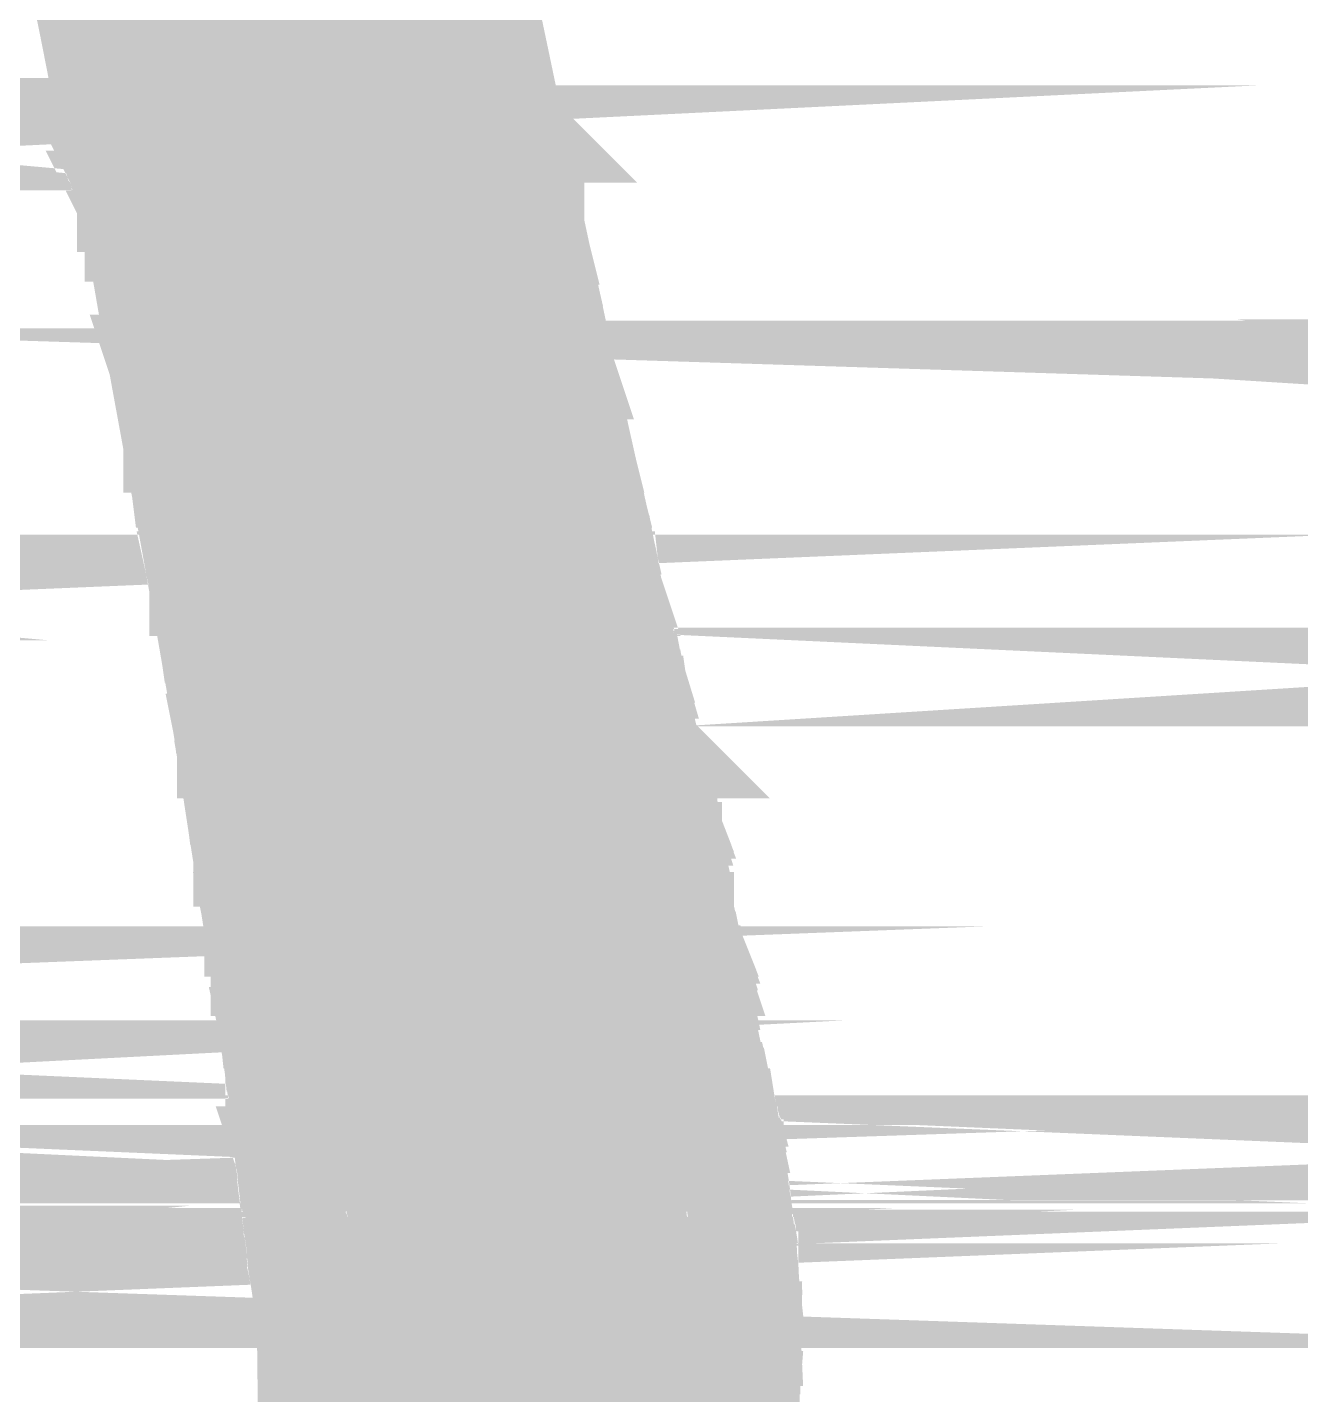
# Model space of a CAD drawing. Extents: x -22 to 239, y -29 to 162.
# Drawn here: x 189.854 to 191.071, y 32.777 to 34.083 of the extents above; entities that cross this region are included whole.
import ezdxf

# ---------------------------------------------------------------- set-up
doc = ezdxf.new("R2010")
doc.units = 0
doc.layers.add('2D_LINE_126', color=255, linetype='CONTINUOUS')

# ---------------------------------------------------------------- blocks, each defined once
blk = doc.blocks.new('SMOOTH_0$1')
at = {"const_width": 0.05}
blk.add_lwpolyline([(-0.025, 0, 1), (0.025, 0, 1)], format="xyb", close=True, dxfattribs=at)
blk = doc.blocks.new('DRAWING_129')
at = {"layer": '2D_LINE_126', "const_width": 0.1}
for points in [[(-8.2948633333, 2.136766), (-8.2838806667, 2.0830273333), (-8.268676, 2.005542), (-8.263382, 1.9793973333), (-8.2577026667, 1.953526), (-8.2524066667, 1.9311393333), (-8.2486886667, 1.917936), (-8.2452126667, 1.9055553333), (-8.2409253333, 1.8870253333), (-8.2366226667, 1.8663053333), (-8.232958, 1.8462586667), (-8.2287506667, 1.8219866667), (-8.222476, 1.786776), (-8.2154553333, 1.7479113333), (-8.2086653333, 1.7108673333), (-8.1875886667, 1.5958873333), (-8.1715933333, 1.506512), (-8.15987, 1.4385666667), (-8.1532886667, 1.3962813333), (-8.150232, 1.3752826667), (-8.1460986667, 1.3477993333), (-8.1416533333, 1.318818), (-8.1375626667, 1.2927473333), (-8.1212246667, 1.1883293333), (-8.11061, 1.1160213333), (-8.103088, 1.0580813333), (-8.096966, 1.0020133333), (-8.0934213333, 0.9686173333), (-8.0892453333, 0.934098), (-8.085072, 0.903204), (-8.081678, 0.8825913333), (-8.0776793333, 0.8547706667), (-8.0760526667, 0.826808), (-8.0739126667, 0.6427606667)], [(-7.6641166667, 0.6906813333), (-7.6577566667, 0.7682366667), (-7.6558953333, 0.834806), (-7.658692, 0.896262), (-7.6667233333, 0.9689433333), (-7.677826, 1.03851), (-7.683258, 1.0637906667), (-7.6901966667, 1.0888113333), (-7.693514, 1.1012606667), (-7.6972026667, 1.1189246667), (-7.700652, 1.138294), (-7.7032986667, 1.1565813333), (-7.7061913333, 1.1749893333), (-7.7103866667, 1.194726), (-7.7151593333, 1.2128866667), (-7.7172686667, 1.2194826667), (-7.719778, 1.226012), (-7.7221026667, 1.2321533333), (-7.72401, 1.2384533333), (-7.7275693333, 1.2541673333), (-7.7300093333, 1.2704646667), (-7.730608, 1.2775893333), (-7.73081, 1.2847826667), (-7.7310213333, 1.292004), (-7.7316586667, 1.29922), (-7.734256, 1.315892), (-7.7380433333, 1.3321406667), (-7.7400773333, 1.3387486667), (-7.7425433333, 1.3452333333), (-7.7451506667, 1.3519986667), (-7.747382, 1.358916), (-7.752218, 1.3772126667), (-7.7563373333, 1.3967786667), (-7.7590033333, 1.414664), (-7.761592, 1.4328206667), (-7.765486, 1.4532246667), (-7.7699906667, 1.4727186667), (-7.7744346667, 1.48787), (-7.7788906667, 1.5023766667), (-7.7834326667, 1.5197266667), (-7.7873906667, 1.537084), (-7.7900353333, 1.5515833333), (-7.7927013333, 1.567126), (-7.796834, 1.5881193333), (-7.8015913333, 1.610598), (-7.806304, 1.6312253333), (-7.811832, 1.6550353333), (-7.8193046667, 1.6883686667), (-7.8272826667, 1.7246586667), (-7.834592, 1.7586526667), (-7.8418866667, 1.7929346667), (-7.84982, 1.830106), (-7.8572193333, 1.864674), (-7.8626793333, 1.8900613333), (-7.868068, 1.9152013333), (-7.8752113333, 1.9488473333), (-7.882786, 1.9847333333), (-7.889654, 2.0174886667), (-7.896576, 2.0505306667), (-7.9043173333, 2.0873), (-7.9116953333, 2.1221933333), (-7.9173806667, 2.148898)]]:
    blk.add_lwpolyline(points, dxfattribs=at)
for points in [[(-8.2910746667, 2.1220346667), (-8.2941166667, 2.1369186667), (-7.9156093333, 2.1369186667), (-7.9124406667, 2.1220346667)], [(-8.283944, 2.087142), (-8.2910746667, 2.1220346667), (-7.9124406667, 2.1220346667), (-7.9050626667, 2.087142)], [(-8.2831326667, 2.083174), (-8.283134, 2.08318), (-7.9042286667, 2.08318), (-7.9042273333, 2.083174)], [(-8.283134, 2.08318), (-8.283944, 2.087142), (-7.9050626667, 2.087142), (-7.9042286667, 2.08318)], [(-8.2766966667, 2.0503733333), (-8.2831326667, 2.083174), (-7.9042273333, 2.083174), (-7.8973213333, 2.0503733333)], [(-8.2702133333, 2.017332), (-8.2766966667, 2.0503733333), (-7.8973213333, 2.0503733333), (-7.8904, 2.017332)], [(-8.2679293333, 2.0056933333), (-8.2702133333, 2.017332), (-7.8904, 2.017332), (-7.8879593333, 2.0056933333)], [(-8.2636533333, 1.9845766667), (-8.2679293333, 2.0056933333), (-7.8879593333, 2.0056933333), (-7.883532, 1.9845766667)], [(-9.679682, 1.977426), (-9.6796806667, 1.9774273333), (-9.2211933333, 1.9774273333), (-9.2212206667, 1.977426)], [(-9.6795086667, 1.9776166667), (-9.6795073333, 1.977618), (-9.2173033333, 1.977618), (-9.2173306667, 1.9776166667)], [(-9.6796806667, 1.9774273333), (-9.6795086667, 1.9776166667), (-9.2173306667, 1.9776166667), (-9.2211933333, 1.9774273333)], [(-9.2105453333, 1.9772406667), (-9.2105753333, 1.9772433333), (-8.8609486667, 1.9772433333), (-8.8609473333, 1.9772406667)], [(-9.2133166667, 1.97752), (-9.2133453333, 1.9775226667), (-8.861104, 1.9775226667), (-8.861102, 1.97752)], [(-9.2105753333, 1.9772433333), (-9.2133166667, 1.97752), (-8.861102, 1.97752), (-8.8609486667, 1.9772433333)], [(-8.2636526667, 1.984576), (-8.2636533333, 1.9845766667), (-7.883532, 1.9845766667), (-7.8835313333, 1.984576)], [(-8.25696, 1.9536953333), (-8.2626366667, 1.9795566667), (-7.882472, 1.9795566667), (-7.8770133333, 1.9536953333)], [(-8.2626366667, 1.9795566667), (-8.2636526667, 1.984576), (-7.8835313333, 1.984576), (-7.882472, 1.9795566667)], [(-8.255776, 1.94869), (-8.25696, 1.9536953333), (-7.8770133333, 1.9536953333), (-7.8759566667, 1.94869)], [(-8.2557753333, 1.9486886667), (-8.255776, 1.94869), (-7.8759566667, 1.94869), (-7.8759566667, 1.9486886667)], [(-8.2516693333, 1.9313306667), (-8.2557753333, 1.9486886667), (-7.8759566667, 1.9486886667), (-7.8722713333, 1.9313306667)], [(-8.2479553333, 1.9181426667), (-8.2516693333, 1.9313306667), (-7.8722713333, 1.9313306667), (-7.8694713333, 1.9181426667)], [(-8.2470846667, 1.915042), (-8.2470853333, 1.9150433333), (-7.8688133333, 1.9150433333), (-7.8688133333, 1.915042)], [(-8.2470853333, 1.9150433333), (-8.2479553333, 1.918142), (-7.8694713333, 1.918142), (-7.8688133333, 1.9150433333)], [(-8.2444793333, 1.9057613333), (-8.2470846667, 1.915042), (-7.8688133333, 1.915042), (-7.866824, 1.9057613333)], [(-8.2479553333, 1.918142), (-8.2479553333, 1.9181426667), (-7.8694713333, 1.9181426667), (-7.8694713333, 1.918142)], [(-8.244474, 1.905744), (-8.2444793333, 1.9057613333), (-7.866824, 1.9057613333), (-7.86682, 1.905744)], [(-8.2408086667, 1.889902), (-8.24447, 1.9057266667), (-7.8668166667, 1.9057266667), (-7.863424, 1.889902)], [(-8.24447, 1.9057266667), (-8.244474, 1.905744), (-7.86682, 1.905744), (-7.8668166667, 1.9057266667)], [(-8.2401786667, 1.88718), (-8.2401806667, 1.887188), (-7.8628406667, 1.887188), (-7.8628386667, 1.88718)], [(-8.2401826667, 1.8871966667), (-8.2408086667, 1.8899013333), (-7.863424, 1.8899013333), (-7.8628426667, 1.8871966667)], [(-8.2401806667, 1.887188), (-8.2401826667, 1.8871966667), (-7.8628426667, 1.8871966667), (-7.8628406667, 1.887188)], [(-8.2358766667, 1.8664606667), (-8.2401786667, 1.88718), (-7.8628386667, 1.88718), (-7.8583826667, 1.8664606667)], [(-8.2408086667, 1.8899013333), (-8.2408086667, 1.889902), (-7.863424, 1.889902), (-7.863424, 1.8899013333)], [(-8.2358746667, 1.866452), (-8.2358766667, 1.8664606667), (-7.8583826667, 1.8664606667), (-7.8583806667, 1.866452)], [(-8.2358726667, 1.8664426667), (-8.2358746667, 1.866452), (-7.8583806667, 1.866452), (-7.8583786667, 1.8664426667)], [(-8.2355206667, 1.864514), (-8.2358726667, 1.8664426667), (-7.8583786667, 1.8664426667), (-7.857964, 1.864514)], [(-8.2322086667, 1.8463953333), (-8.2355206667, 1.864514), (-7.857964, 1.864514), (-7.854086, 1.8463953333)], [(-8.2322073333, 1.8463886667), (-8.2322086667, 1.8463953333), (-7.854086, 1.8463953333), (-7.8540846667, 1.8463886667)], [(-8.2293573333, 1.8299466667), (-8.2322073333, 1.8463886667), (-7.8540846667, 1.8463886667), (-7.8505653333, 1.8299466667)], [(-8.2322086667, 1.8463953333), (-8.2322086667, 1.8463953333), (-7.854086, 1.8463953333), (-7.854086, 1.8463953333)], [(-8.228, 1.82212), (-8.2293573333, 1.8299466667), (-7.8505653333, 1.8299466667), (-7.8488946667, 1.82212)], [(-8.2227713333, 1.792776), (-8.228, 1.82212), (-7.8488946667, 1.82212), (-7.8426313333, 1.792776)], [(-8.221726, 1.7869113333), (-8.2227713333, 1.792776), (-7.8426313333, 1.792776), (-7.841384, 1.7869113333)], [(-8.2165926667, 1.758494), (-8.221726, 1.7869113333), (-7.841384, 1.7869113333), (-7.8353373333, 1.758494)], [(-8.216592, 1.758492), (-8.2165926667, 1.758494), (-7.8353373333, 1.758494), (-7.8353366667, 1.758492)], [(-8.214706, 1.7480493333), (-8.216592, 1.758492), (-7.8353366667, 1.758492), (-7.8330913333, 1.7480493333)], [(-6.496936, 1.7525493333), (-6.505454, 1.753802), (-4.925028, 1.753802), (-4.924884, 1.7525493333)], [(-5.4902293333, 1.7427586667), (-5.5731493333, 1.7453913333), (-4.9240626667, 1.7453913333), (-4.92376, 1.7427586667)], [(-8.2103893333, 1.7244986667), (-8.214706, 1.7480493333), (-7.8330913333, 1.7480493333), (-7.8280273333, 1.7244986667)], [(-5.4902113333, 1.742758), (-5.4902293333, 1.7427586667), (-4.92376, 1.7427586667), (-4.92376, 1.742758)], [(-6.48833, 1.7520086667), (-6.496936, 1.7525493333), (-4.924884, 1.7525493333), (-4.924822, 1.7520086667)], [(-8.2103886667, 1.7244953333), (-8.2103893333, 1.7244986667), (-7.8280273333, 1.7244986667), (-7.8280266667, 1.7244953333)], [(-8.207916, 1.7110046667), (-8.2103886667, 1.7244953333), (-7.8280266667, 1.7244953333), (-7.8250606667, 1.7110046667)], [(-8.203736, 1.6882046667), (-8.207916, 1.7110046667), (-7.8250606667, 1.7110046667), (-7.8200486667, 1.6882046667)], [(-8.1976253333, 1.6548686667), (-8.203736, 1.688202), (-7.820048, 1.688202), (-7.8125753333, 1.6548686667)], [(-8.203736, 1.688202), (-8.203736, 1.6882046667), (-7.8200486667, 1.6882046667), (-7.820048, 1.688202)], [(-8.19326, 1.6310526667), (-8.1976246667, 1.6548633333), (-7.812574, 1.6548633333), (-7.807046, 1.6310526667)], [(-8.1976246667, 1.6548633333), (-8.1976253333, 1.6548686667), (-7.8125753333, 1.6548686667), (-7.812574, 1.6548633333)], [(-8.1894806667, 1.610434), (-8.19326, 1.6310526667), (-7.807046, 1.6310526667), (-7.8023353333, 1.610434)], [(-8.1868393333, 1.5960246667), (-8.1894806667, 1.610434), (-7.8023353333, 1.610434), (-7.799286, 1.5960246667)], [(-8.1868386667, 1.5960213333), (-8.1868393333, 1.5960246667), (-7.799286, 1.5960246667), (-7.7992853333, 1.5960213333)], [(-8.1853973333, 1.5879666667), (-8.1868386667, 1.5960213333), (-7.7992853333, 1.5960213333), (-7.7975806667, 1.5879666667)], [(-8.1816426667, 1.5669873333), (-8.1853973333, 1.5879666667), (-7.7975806667, 1.5879666667), (-7.7934506667, 1.5669873333)], [(-8.1788626667, 1.5514546667), (-8.1816426667, 1.5669873333), (-7.7934506667, 1.5669873333), (-7.790786, 1.5514546667)], [(-9.48125, 1.5481386667), (-9.4677266667, 1.5487053333), (-9.443266, 1.5481386667)], [(-9.4903986667, 1.5470986667), (-9.4821386667, 1.548038), (-9.4389073333, 1.548038), (-9.428552, 1.5470986667)], [(-8.1788613333, 1.5514486667), (-8.1788626667, 1.5514546667), (-7.790786, 1.5514546667), (-7.7907853333, 1.5514486667)], [(-8.176266, 1.5369473333), (-8.1788613333, 1.5514466667), (-7.7907846667, 1.5514466667), (-7.7881406667, 1.5369473333)], [(-8.1788613333, 1.5514466667), (-8.1788613333, 1.5514486667), (-7.7907853333, 1.5514486667), (-7.7907846667, 1.5514466667)], [(-8.173154, 1.5195573333), (-8.1762606667, 1.5369146667), (-7.788134, 1.5369146667), (-7.7841753333, 1.5195573333)], [(-8.1762606667, 1.5369146667), (-8.1762633333, 1.5369306667), (-7.7881373333, 1.5369306667), (-7.788134, 1.5369146667)], [(-8.1762633333, 1.5369306667), (-8.176266, 1.5369473333), (-7.7881406667, 1.5369473333), (-7.7881373333, 1.5369306667)], [(-8.1708433333, 1.506646), (-8.17315, 1.5195333333), (-7.78417, 1.5195333333), (-7.780796, 1.506646)], [(-8.173152, 1.5195453333), (-8.173154, 1.5195573333), (-7.7841753333, 1.5195573333), (-7.7841726667, 1.5195453333)], [(-8.17315, 1.5195333333), (-8.173152, 1.5195453333), (-7.7841726667, 1.5195453333), (-7.78417, 1.5195333333)], [(-8.1700733333, 1.502184), (-8.1708426667, 1.5066413333), (-7.7807946667, 1.5066413333), (-7.779628, 1.502184)], [(-8.1708426667, 1.5066413333), (-8.1708433333, 1.506646), (-7.780796, 1.506646), (-7.7807946667, 1.5066413333)], [(-8.1700706667, 1.5021686667), (-8.1700733333, 1.502184), (-7.779628, 1.502184), (-7.779624, 1.5021686667)], [(-8.170068, 1.5021533333), (-8.1700706667, 1.5021686667), (-7.779624, 1.5021686667), (-7.7796193333, 1.5021533333)], [(-8.1675666667, 1.4876553333), (-8.170068, 1.5021533333), (-7.7796193333, 1.5021533333), (-7.775166, 1.4876553333)], [(-8.164956, 1.4725253333), (-8.1675666667, 1.4876553333), (-7.775166, 1.4876553333), (-7.770728, 1.4725253333)], [(-8.1615986667, 1.453068), (-8.164956, 1.4725253333), (-7.770728, 1.4725253333), (-7.766232, 1.453068)], [(-6.1276693333, 1.4651126667), (-6.110412, 1.4661973333), (-6.0250466667, 1.4661973333), (-5.9708913333, 1.4651126667)], [(-8.1591193333, 1.4386966667), (-8.1615986667, 1.453068), (-7.766232, 1.453068), (-7.7634893333, 1.4386966667)], [(-6.1554053333, 1.4594226667), (-6.1549746667, 1.4596286667), (-5.731884, 1.4596286667), (-5.727482, 1.4594226667)], [(-6.1578233333, 1.458012), (-6.1554053333, 1.4594226667), (-5.727482, 1.4594226667), (-5.6973333333, 1.458012)], [(-6.16025, 1.456296), (-6.1601153333, 1.4564073333), (-5.6630366667, 1.4564073333), (-5.6606486667, 1.456296)], [(-6.1601153333, 1.4564073333), (-6.1578233333, 1.458012), (-5.6973333333, 1.458012), (-5.6630366667, 1.4564073333)], [(-8.159118, 1.4386893333), (-8.1591193333, 1.4386966667), (-7.7634893333, 1.4386966667), (-7.763488, 1.4386893333)], [(-8.1581846667, 1.4326953333), (-8.1591173333, 1.438684), (-7.7634866667, 1.438684), (-7.762344, 1.4326953333)], [(-8.155362, 1.4145566667), (-8.1581846667, 1.4326953333), (-7.762344, 1.4326953333), (-7.759758, 1.4145566667)], [(-8.1591173333, 1.438684), (-8.159118, 1.4386893333), (-7.763488, 1.4386893333), (-7.7634866667, 1.438684)], [(-8.1525773333, 1.396666), (-8.1553613333, 1.414552), (-7.7597573333, 1.414552), (-7.7570906667, 1.396666)], [(-8.1553613333, 1.414552), (-8.155362, 1.4145566667), (-7.759758, 1.4145566667), (-7.7597573333, 1.414552)], [(-8.1525346667, 1.396392), (-8.152536, 1.3963986667), (-7.757036, 1.3963986667), (-7.7570346667, 1.396392)], [(-8.152536, 1.3963986667), (-8.1525706667, 1.3966213333), (-7.7570826667, 1.3966213333), (-7.757036, 1.3963986667)], [(-8.1525706667, 1.3966213333), (-8.152574, 1.3966433333), (-7.7570873333, 1.3966433333), (-7.7570826667, 1.3966213333)], [(-8.152574, 1.3966433333), (-8.1525773333, 1.396666), (-7.7570906667, 1.396666), (-7.7570873333, 1.3966433333)], [(-8.14972, 1.3770553333), (-8.1525346667, 1.3963913333), (-7.757034, 1.3963913333), (-7.752964, 1.3770553333)], [(-8.1525346667, 1.3963913333), (-8.1525346667, 1.396392), (-7.7570346667, 1.396392), (-7.757034, 1.3963913333)], [(-8.149714, 1.377018), (-8.1497173333, 1.3770373333), (-7.75296, 1.3770373333), (-7.7529553333, 1.377018)], [(-8.1497173333, 1.3770373333), (-8.14972, 1.3770553333), (-7.752964, 1.3770553333), (-7.75296, 1.3770373333)], [(-8.1469706667, 1.3587213333), (-8.149478, 1.375396), (-7.752526, 1.375396), (-7.7481186667, 1.3587213333)], [(-8.149478, 1.375396), (-8.149714, 1.377018), (-7.7529553333, 1.377018), (-7.752526, 1.375396)], [(-8.1469673333, 1.3587013333), (-8.1469706667, 1.3587213333), (-7.7481186667, 1.3587213333), (-7.7481133333, 1.3587013333)], [(-8.1459213333, 1.3517453333), (-8.1459246667, 1.3517646667), (-7.745876, 1.3517646667), (-7.74587, 1.3517453333)], [(-8.1459246667, 1.3517646667), (-8.1469646667, 1.358682), (-7.7481073333, 1.358682), (-7.745876, 1.3517646667)], [(-8.1469646667, 1.358682), (-8.1469673333, 1.3587013333), (-7.7481133333, 1.3587013333), (-7.7481073333, 1.358682)], [(-8.1453453333, 1.3479153333), (-8.1459186667, 1.3517246667), (-7.745862, 1.3517246667), (-7.7443933333, 1.3479153333)], [(-8.144892, 1.3449593333), (-8.1453453333, 1.3479153333), (-7.7443933333, 1.3479153333), (-7.743254, 1.3449593333)], [(-8.1459186667, 1.3517246667), (-8.1459213333, 1.3517453333), (-7.74587, 1.3517453333), (-7.745862, 1.3517246667)], [(-8.1439013333, 1.3385006667), (-8.144892, 1.3449593333), (-7.743254, 1.3449593333), (-7.7407986667, 1.3385006667)], [(-8.1428953333, 1.3319413333), (-8.1439013333, 1.3385006667), (-7.7407986667, 1.3385006667), (-7.7387793333, 1.3319413333)], [(-8.1409006667, 1.318936), (-8.1428953333, 1.3319413333), (-7.7387793333, 1.3319413333), (-7.735748, 1.318936)], [(-8.1404, 1.3157473333), (-8.1409006667, 1.318936), (-7.735748, 1.318936), (-7.7350046667, 1.3157473333)], [(-8.1377926667, 1.2991273333), (-8.1404, 1.3157473333), (-7.7350046667, 1.3157473333), (-7.7324153333, 1.2991273333)], [(-8.13681, 1.2928653333), (-8.1377926667, 1.2991273333), (-7.7324153333, 1.2991273333), (-7.7318626667, 1.2928653333)], [(-8.136668, 1.2919593333), (-8.13681, 1.2928646667), (-7.7318626667, 1.2928646667), (-7.7317826667, 1.2919593333)], [(-8.135542, 1.2847606667), (-8.136668, 1.2919593333), (-7.7317826667, 1.2919593333), (-7.7315713333, 1.2847606667)], [(-8.1344166667, 1.277568), (-8.135542, 1.2847606667), (-7.7315713333, 1.2847606667), (-7.73137, 1.277568)], [(-8.13681, 1.2928646667), (-8.13681, 1.2928653333), (-7.7318626667, 1.2928653333), (-7.7318626667, 1.2928646667)], [(-8.1344133333, 1.2775473333), (-8.1344166667, 1.277568), (-7.73137, 1.277568), (-7.7313693333, 1.2775473333)], [(-8.1332953333, 1.2704006667), (-8.13441, 1.277526), (-7.7313673333, 1.277526), (-7.7307686667, 1.2704006667)], [(-8.13441, 1.277526), (-8.1344133333, 1.2775473333), (-7.7313693333, 1.2775473333), (-7.7313673333, 1.277526)], [(-8.1332873333, 1.270352), (-8.1332913333, 1.270376), (-7.7307666667, 1.270376), (-7.7307626667, 1.270352)], [(-8.1332913333, 1.270376), (-8.1332953333, 1.2704006667), (-7.7307686667, 1.2704006667), (-7.7307666667, 1.270376)], [(-8.1307373333, 1.254054), (-8.1332873333, 1.270352), (-7.7307626667, 1.270352), (-7.7283226667, 1.254054)], [(-8.1307326667, 1.254026), (-8.1307373333, 1.254054), (-7.7283226667, 1.254054), (-7.7283186667, 1.254026)], [(-8.12827, 1.2382853333), (-8.1307286667, 1.2539986667), (-7.728312, 1.2539986667), (-7.7247533333, 1.2382853333)], [(-8.1307286667, 1.2539986667), (-8.1307326667, 1.254026), (-7.7283186667, 1.254026), (-7.728312, 1.2539986667)], [(-8.127276, 1.2319326667), (-8.128262, 1.2382326667), (-7.7247393333, 1.2382326667), (-7.722832, 1.2319326667)], [(-8.128262, 1.2382326667), (-8.128266, 1.2382586667), (-7.7247473333, 1.2382586667), (-7.7247393333, 1.2382326667)], [(-8.128266, 1.2382586667), (-8.12827, 1.2382853333), (-7.7247533333, 1.2382853333), (-7.7247473333, 1.2382586667)], [(-8.127272, 1.2319073333), (-8.127276, 1.2319326667), (-7.722832, 1.2319326667), (-7.7228246667, 1.2319073333)], [(-8.1263073333, 1.2257426667), (-8.1272686667, 1.231884), (-7.7228153333, 1.231884), (-7.7204906667, 1.2257426667)], [(-8.1272686667, 1.231884), (-8.127272, 1.2319073333), (-7.7228246667, 1.2319073333), (-7.7228153333, 1.231884)], [(-8.1263066667, 1.2257386667), (-8.1263073333, 1.225742), (-7.7204906667, 1.225742), (-7.7204893333, 1.2257386667)], [(-8.1252886667, 1.21923), (-8.1263066667, 1.2257386667), (-7.7204893333, 1.2257386667), (-7.717988, 1.21923)], [(-8.1242626667, 1.2126733333), (-8.1252886667, 1.21923), (-7.717988, 1.21923), (-7.7158913333, 1.2126733333)], [(-8.1263073333, 1.225742), (-8.1263073333, 1.2257426667), (-7.7204906667, 1.2257426667), (-7.7204906667, 1.225742)], [(-8.1214266667, 1.1945486667), (-8.1242626667, 1.2126733333), (-7.7158913333, 1.2126733333), (-7.711128, 1.1945486667)], [(-8.120472, 1.1884473333), (-8.1214266667, 1.1945486667), (-7.711128, 1.1945486667), (-7.7098313333, 1.1884473333)], [(-8.1204713333, 1.1884433333), (-8.120472, 1.1884473333), (-7.7098313333, 1.1884473333), (-7.70983, 1.1884433333)], [(-8.118476, 1.1748513333), (-8.1204713333, 1.18844), (-7.7098293333, 1.18844), (-7.7069413333, 1.1748513333)], [(-8.1204713333, 1.18844), (-8.1204713333, 1.1884433333), (-7.70983, 1.1884433333), (-7.7098293333, 1.18844)], [(-10.4163146667, 1.1740286667), (-10.4162986667, 1.1740453333), (-10.047694, 1.1740453333), (-10.0481306667, 1.1740286667)], [(-10.4162986667, 1.1740453333), (-10.416284, 1.174062), (-10.0472913333, 1.174062), (-10.047694, 1.1740453333)], [(-10.4163153333, 1.1740273333), (-10.4163146667, 1.1740286667), (-10.0481306667, 1.1740286667), (-10.0481606667, 1.1740273333)], [(-8.1157766667, 1.1564626667), (-8.118476, 1.1748513333), (-7.7069413333, 1.1748513333), (-7.7040513333, 1.1564626667)], [(-8.1130933333, 1.1381846667), (-8.1157766667, 1.1564626667), (-7.7040513333, 1.1564626667), (-7.701406, 1.1381846667)], [(-8.1130913333, 1.1381726667), (-8.1130933333, 1.1381846667), (-7.701406, 1.1381846667), (-7.7014046667, 1.1381726667)], [(-8.110246, 1.1187906667), (-8.11309, 1.13816), (-7.701402, 1.13816), (-7.6979526667, 1.1187906667)], [(-8.11309, 1.13816), (-8.1130913333, 1.1381726667), (-7.7014046667, 1.1381726667), (-7.701402, 1.13816)], [(-8.1098546667, 1.116126), (-8.109856, 1.116132), (-7.697398, 1.116132), (-7.6973966667, 1.116126)], [(-8.1102426667, 1.1187686667), (-8.1102446667, 1.1187793333), (-7.6979506667, 1.1187793333), (-7.6979486667, 1.1187686667)], [(-8.109856, 1.116132), (-8.1102426667, 1.1187686667), (-7.6979486667, 1.1187686667), (-7.697398, 1.116132)], [(-8.1079046667, 1.1011053333), (-8.109854, 1.1161193333), (-7.6973953333, 1.1161193333), (-7.69426, 1.1011053333)], [(-8.1102446667, 1.1187793333), (-8.110246, 1.1187906667), (-7.6979526667, 1.1187906667), (-7.6979506667, 1.1187793333)], [(-8.109854, 1.1161193333), (-8.1098546667, 1.116126), (-7.6973966667, 1.116126), (-7.6973953333, 1.1161193333)], [(-8.1078993333, 1.1010646667), (-8.107902, 1.1010846667), (-7.6942553333, 1.1010846667), (-7.69425, 1.1010646667)], [(-8.1062833333, 1.0886153333), (-8.1078993333, 1.1010646667), (-7.69425, 1.1010646667), (-7.6909333333, 1.0886153333)], [(-8.107902, 1.1010846667), (-8.1079046667, 1.1011053333), (-7.69426, 1.1011053333), (-7.6942553333, 1.1010846667)], [(-8.1030366667, 1.0636093333), (-8.1062826667, 1.0886073333), (-7.6909313333, 1.0886073333), (-7.6839986667, 1.0636093333)], [(-8.1062826667, 1.0886073333), (-8.1062833333, 1.0886126667), (-7.6909326667, 1.0886126667), (-7.6909313333, 1.0886073333)], [(-8.1062833333, 1.0886126667), (-8.1062833333, 1.0886153333), (-7.6909333333, 1.0886153333), (-7.6909326667, 1.0886126667)], [(-9.517808, 1.0840066667), (-9.517838, 1.084008), (-9.2096173333, 1.084008), (-9.2096173333, 1.0840066667)], [(-9.942552, 1.0838566667), (-9.942452, 1.084006), (-9.5178686667, 1.084006), (-9.52078, 1.0838566667)], [(-9.942452, 1.084006), (-9.9424506667, 1.084008), (-9.517838, 1.084008), (-9.5178686667, 1.084006)], [(-9.9425533333, 1.0838546667), (-9.942552, 1.0838566667), (-9.52078, 1.0838566667), (-9.52081, 1.0838546667)], [(-8.102332, 1.0581793333), (-8.1030366667, 1.0636093333), (-7.6839986667, 1.0636093333), (-7.682832, 1.0581793333)], [(-8.1023306667, 1.0581706667), (-8.102332, 1.0581793333), (-7.682832, 1.0581793333), (-7.68283, 1.0581706667)], [(-8.1001686667, 1.0383686667), (-8.10233, 1.058164), (-7.6828286667, 1.058164), (-7.6785746667, 1.0383686667)], [(-8.10233, 1.058164), (-8.1023306667, 1.0581706667), (-7.68283, 1.0581706667), (-7.6828286667, 1.058164)], [(-8.0962086667, 1.002096), (-8.1001686667, 1.0383686667), (-7.6785746667, 1.0383686667), (-7.672786, 1.002096)], [(-9.446428, 1.009444), (-9.4469233333, 1.0094653333), (-9.4457913333, 1.0094653333)], [(-9.4469233333, 1.0094653333), (-9.4470633333, 1.009472), (-9.4457366667, 1.009472), (-9.4457913333, 1.0094653333)], [(-6.4690233333, 1.0125493333), (-6.4690226667, 1.01255), (-5.8188673333, 1.01255), (-5.8188513333, 1.0125493333)], [(-6.4690226667, 1.01255), (-6.4689506667, 1.0126566667), (-5.8213646667, 1.0126566667), (-5.8188673333, 1.01255)], [(-6.4689506667, 1.0126566667), (-6.4689493333, 1.012658), (-5.8213953333, 1.012658), (-5.8213646667, 1.0126566667)], [(-5.4725266667, 1.0124046667), (-5.4724933333, 1.012406), (-4.8392913333, 1.012406), (-4.8392913333, 1.0124046667)], [(-5.47396, 1.01234), (-5.4725266667, 1.0124046667), (-4.8392913333, 1.0124046667), (-4.839284, 1.01234)], [(-8.096208, 1.002094), (-8.0962086667, 1.002096), (-7.672786, 1.002096), (-7.672786, 1.002094)], [(-8.0926786667, 0.968842), (-8.096208, 1.002094), (-7.672786, 1.002094), (-7.6674786667, 0.968842)], [(-8.08849, 0.9342), (-8.092664, 0.9687033333), (-7.6674633333, 0.9687033333), (-7.6636506667, 0.9342)], [(-8.092664, 0.9687033333), (-8.0926786667, 0.968842), (-7.6674786667, 0.968842), (-7.6674633333, 0.9687033333)], [(-9.0152653333, 0.9309126667), (-9.0134833333, 0.931176), (-8.4456226667, 0.931176), (-8.4457033333, 0.9309126667)], [(-9.0134833333, 0.931176), (-9.0134653333, 0.9311786667), (-8.445622, 0.9311786667), (-8.4456226667, 0.931176)], [(-8.084318, 0.9033153333), (-8.08849, 0.9342), (-7.6636506667, 0.9342), (-7.660238, 0.9033153333)], [(-9.084948, 0.9213146667), (-9.0527706667, 0.9253626667), (-8.4478713333, 0.9253626667), (-8.4494526667, 0.9213146667)], [(-9.2472013333, 0.9031453333), (-9.2195953333, 0.9047873333), (-8.456404, 0.9047873333), (-8.457114, 0.9031453333)], [(-9.219588, 0.904788), (-9.2195766667, 0.9047886667), (-8.4564033333, 0.9047886667), (-8.456404, 0.904788)], [(-9.2195766667, 0.9047886667), (-9.1930113333, 0.9070233333), (-8.455438, 0.9070233333), (-8.4564033333, 0.9047886667)], [(-9.2195953333, 0.9047873333), (-9.219588, 0.904788), (-8.456404, 0.904788), (-8.456404, 0.9047873333)], [(-9.1930113333, 0.9070233333), (-9.192998, 0.9070246667), (-8.4554373333, 0.9070246667), (-8.455438, 0.9070233333)], [(-9.271858, 0.9024106667), (-9.2473166667, 0.9031386667), (-8.4571166667, 0.9031386667), (-8.4574286667, 0.9024106667)], [(-9.2974826667, 0.90136), (-9.271858, 0.9024106667), (-8.4574286667, 0.9024106667), (-8.4578786667, 0.90136)], [(-9.2473166667, 0.9031386667), (-9.247304, 0.9031393333), (-8.4571166667, 0.9031393333), (-8.4571166667, 0.9031386667)], [(-9.247294, 0.9031393333), (-9.2472386667, 0.9031426667), (-8.4571146667, 0.9031426667), (-8.457116, 0.9031393333)], [(-9.2472386667, 0.9031426667), (-9.2472013333, 0.9031453333), (-8.457114, 0.9031453333), (-8.4571146667, 0.9031426667)], [(-9.328722, 0.8986706667), (-9.2974826667, 0.90136), (-8.4578786667, 0.90136), (-8.4590306667, 0.8986706667)], [(-8.0831466667, 0.8962033333), (-8.084318, 0.9033153333), (-7.660238, 0.9033153333), (-7.6594526667, 0.8962033333)], [(-8.080926, 0.8827153333), (-8.0831466667, 0.8962033333), (-7.6594526667, 0.8962033333), (-7.6588386667, 0.8827153333)], [(-9.4648326667, 0.8811406667), (-9.464822, 0.8811413333), (-8.466524, 0.8811413333), (-8.4665246667, 0.8811406667)], [(-9.516912, 0.876908), (-9.4648326667, 0.8811406667), (-8.4665246667, 0.8811406667), (-8.468326, 0.876908)], [(-9.418262, 0.8859613333), (-9.4182453333, 0.8859626667), (-8.464472, 0.8859626667), (-8.4644726667, 0.8859613333)], [(-8.0809233333, 0.8827), (-8.0809246667, 0.882706), (-7.658838, 0.882706), (-7.658838, 0.8827)], [(-8.0769246667, 0.8548793333), (-8.0809233333, 0.8827), (-7.658838, 0.8827), (-7.6575713333, 0.8548793333)], [(-8.0809246667, 0.882706), (-8.080926, 0.8827153333), (-7.6588386667, 0.8827153333), (-7.658838, 0.882706)], [(-10.060608, 0.8715626667), (-10.0606073333, 0.8715633333), (-9.6681626667, 0.8715633333), (-9.6681406667, 0.8715626667)], [(-10.0608226667, 0.8710226667), (-10.060608, 0.8715626667), (-9.6681406667, 0.8715626667), (-9.6523213333, 0.8710226667)], [(-9.636488, 0.8712073333), (-9.567394, 0.8739813333), (-8.469572, 0.8739813333), (-8.4707526667, 0.8712073333)], [(-9.56738, 0.873982), (-9.51693, 0.8769066667), (-8.4683266667, 0.8769066667), (-8.4695713333, 0.873982)], [(-9.636498, 0.8712066667), (-9.636488, 0.8712073333), (-8.4707526667, 0.8712073333), (-8.4707526667, 0.8712066667)], [(-9.5169226667, 0.8769073333), (-9.516912, 0.876908), (-8.468326, 0.876908), (-8.4683266667, 0.8769073333)], [(-10.0603926667, 0.8721033333), (-10.0603913333, 0.8721053333), (-9.673978, 0.8721053333), (-9.6739513333, 0.8721033333)], [(-8.07692, 0.8548473333), (-8.0769246667, 0.8548793333), (-7.6575713333, 0.8548793333), (-7.65757, 0.8548473333)], [(-8.075754, 0.8347993333), (-8.0769186667, 0.8548153333), (-7.6575686667, 0.8548153333), (-7.6566573333, 0.8347993333)], [(-8.0769186667, 0.8548153333), (-8.07692, 0.8548473333), (-7.65757, 0.8548473333), (-7.6575686667, 0.8548153333)], [(-8.0752906667, 0.8268353333), (-8.075292, 0.826852), (-7.65688, 0.826852), (-7.65688, 0.8268353333)], [(-8.075292, 0.826852), (-8.075754, 0.8347993333), (-7.6566573333, 0.8347993333), (-7.65688, 0.826852)], [(-8.07461, 0.7682793333), (-8.0752906667, 0.8268166667), (-7.6568806667, 0.8268166667), (-7.658518, 0.7682793333)], [(-8.0752906667, 0.8268166667), (-8.0752906667, 0.8268353333), (-7.65688, 0.8268353333), (-7.6568806667, 0.8268166667)], [(-8.0737086667, 0.6907586667), (-8.07461, 0.7682793333), (-7.658518, 0.7682793333), (-7.6648746667, 0.6907586667)]]:
    blk.add_lwpolyline(points, close=True, dxfattribs=at)
at = {"layer": '2D_LINE_126'}
for p in [(-8.2910746667, 2.1220346667), (-8.2910746667, 2.1220346667), (-7.9124406667, 2.1220346667), (-7.9124406667, 2.1220346667), (-8.283944, 2.087142), (-8.283944, 2.087142), (-8.283134, 2.08318), (-8.283134, 2.08318), (-8.2831326667, 2.083174), (-8.2831326667, 2.083174), (-7.9050626667, 2.087142), (-7.9050626667, 2.087142), (-7.9042286667, 2.08318), (-7.9042286667, 2.08318), (-7.9042273333, 2.083174), (-7.9042273333, 2.083174), (-8.2766966667, 2.0503733333), (-8.2766966667, 2.0503733333), (-7.8973213333, 2.0503733333), (-7.8973213333, 2.0503733333), (-8.2702133333, 2.017332), (-8.2702133333, 2.017332), (-7.8904, 2.017332), (-7.8904, 2.017332), (-8.2679293333, 2.0056933333), (-8.2679293333, 2.0056933333), (-7.8879593333, 2.0056933333), (-7.8879593333, 2.0056933333), (-8.2636533333, 1.9845766667), (-8.2636533333, 1.9845766667), (-8.2636526667, 1.984576), (-8.2636526667, 1.984576), (-8.2626366667, 1.9795566667), (-8.2626366667, 1.9795566667), (-7.883532, 1.9845766667), (-7.883532, 1.9845766667), (-7.8835313333, 1.984576), (-7.8835313333, 1.984576), (-7.882472, 1.9795566667), (-7.882472, 1.9795566667), (-8.25696, 1.9536953333), (-8.25696, 1.9536953333), (-7.8770133333, 1.9536953333), (-7.8770133333, 1.9536953333), (-8.255776, 1.94869), (-8.255776, 1.94869), (-8.2557753333, 1.9486886667), (-8.2557753333, 1.9486886667), (-7.8759566667, 1.94869), (-7.8759566667, 1.94869), (-7.8759566667, 1.9486886667), (-7.8759566667, 1.9486886667), (-8.2516693333, 1.9313306667), (-8.2516693333, 1.9313306667), (-7.8722713333, 1.9313306667), (-7.8722713333, 1.9313306667), (-8.2479553333, 1.9181426667), (-8.2479553333, 1.9181426667), (-8.2479553333, 1.918142), (-8.2479553333, 1.918142), (-8.2470853333, 1.9150433333), (-8.2470853333, 1.9150433333), (-8.2470846667, 1.915042), (-8.2470846667, 1.915042), (-7.8694713333, 1.9181426667), (-7.8694713333, 1.9181426667), (-7.8694713333, 1.918142), (-7.8694713333, 1.918142), (-7.8688133333, 1.9150433333), (-7.8688133333, 1.9150433333), (-7.8688133333, 1.915042), (-7.8688133333, 1.915042), (-8.2444793333, 1.9057613333), (-8.2444793333, 1.9057613333), (-8.244474, 1.905744), (-8.244474, 1.905744), (-8.24447, 1.9057266667), (-8.24447, 1.9057266667), (-7.866824, 1.9057613333), (-7.866824, 1.9057613333), (-7.86682, 1.905744), (-7.86682, 1.905744), (-7.8668166667, 1.9057266667), (-7.8668166667, 1.9057266667), (-8.2408086667, 1.889902), (-8.2408086667, 1.889902), (-8.2408086667, 1.8899013333), (-8.2408086667, 1.8899013333), (-8.2401826667, 1.8871966667), (-8.2401826667, 1.8871966667), (-8.2401806667, 1.887188), (-8.2401806667, 1.887188), (-8.2401786667, 1.88718), (-8.2401786667, 1.88718), (-7.863424, 1.889902), (-7.863424, 1.889902), (-7.863424, 1.8899013333), (-7.863424, 1.8899013333), (-7.8628426667, 1.8871966667), (-7.8628426667, 1.8871966667), (-7.8628406667, 1.887188), (-7.8628406667, 1.887188), (-7.8628386667, 1.88718), (-7.8628386667, 1.88718), (-8.2358766667, 1.8664606667), (-8.2358766667, 1.8664606667), (-8.2358746667, 1.866452), (-8.2358746667, 1.866452), (-8.2358726667, 1.8664426667), (-8.2358726667, 1.8664426667), (-8.2355206667, 1.864514), (-8.2355206667, 1.864514), (-7.8583826667, 1.8664606667), (-7.8583826667, 1.8664606667), (-7.8583806667, 1.866452), (-7.8583806667, 1.866452), (-7.8583786667, 1.8664426667), (-7.8583786667, 1.8664426667), (-7.857964, 1.864514), (-7.857964, 1.864514), (-8.2322086667, 1.8463953333), (-8.2322086667, 1.8463953333), (-8.2322086667, 1.8463953333), (-8.2322086667, 1.8463953333), (-8.2322073333, 1.8463886667), (-8.2322073333, 1.8463886667), (-7.854086, 1.8463953333), (-7.854086, 1.8463953333), (-7.854086, 1.8463953333), (-7.854086, 1.8463953333), (-7.8540846667, 1.8463886667), (-7.8540846667, 1.8463886667), (-8.2293573333, 1.8299466667), (-8.2293573333, 1.8299466667), (-8.228, 1.82212), (-8.228, 1.82212), (-7.8505653333, 1.8299466667), (-7.8505653333, 1.8299466667), (-7.8488946667, 1.82212), (-7.8488946667, 1.82212), (-8.2227713333, 1.792776), (-8.2227713333, 1.792776), (-7.8426313333, 1.792776), (-7.8426313333, 1.792776), (-8.221726, 1.7869113333), (-8.221726, 1.7869113333), (-7.841384, 1.7869113333), (-7.841384, 1.7869113333), (-8.2165926667, 1.758494), (-8.2165926667, 1.758494), (-8.216592, 1.758492), (-8.216592, 1.758492), (-7.8353373333, 1.758494), (-7.8353373333, 1.758494), (-7.8353366667, 1.758492), (-7.8353366667, 1.758492), (-8.214706, 1.7480493333), (-8.214706, 1.7480493333), (-7.8330913333, 1.7480493333), (-7.8330913333, 1.7480493333), (-8.2103893333, 1.7244986667), (-8.2103893333, 1.7244986667), (-8.2103886667, 1.7244953333), (-8.2103886667, 1.7244953333), (-7.8280273333, 1.7244986667), (-7.8280273333, 1.7244986667), (-7.8280266667, 1.7244953333), (-7.8280266667, 1.7244953333), (-8.207916, 1.7110046667), (-8.207916, 1.7110046667), (-7.8250606667, 1.7110046667), (-7.8250606667, 1.7110046667), (-8.203736, 1.6882046667), (-8.203736, 1.6882046667), (-8.203736, 1.688202), (-8.203736, 1.688202), (-7.8200486667, 1.6882046667), (-7.8200486667, 1.6882046667), (-7.820048, 1.688202), (-7.820048, 1.688202), (-8.1976253333, 1.6548686667), (-8.1976253333, 1.6548686667), (-8.1976246667, 1.6548633333), (-8.1976246667, 1.6548633333), (-7.8125753333, 1.6548686667), (-7.8125753333, 1.6548686667), (-7.812574, 1.6548633333), (-7.812574, 1.6548633333), (-8.19326, 1.6310526667), (-8.19326, 1.6310526667), (-7.807046, 1.6310526667), (-7.807046, 1.6310526667), (-8.1894806667, 1.610434), (-8.1894806667, 1.610434), (-7.8023353333, 1.610434), (-7.8023353333, 1.610434), (-8.1868393333, 1.5960246667), (-8.1868393333, 1.5960246667), (-8.1868386667, 1.5960213333), (-8.1868386667, 1.5960213333), (-8.1853973333, 1.5879666667), (-8.1853973333, 1.5879666667), (-7.799286, 1.5960246667), (-7.799286, 1.5960246667), (-7.7992853333, 1.5960213333), (-7.7992853333, 1.5960213333), (-7.7975806667, 1.5879666667), (-7.7975806667, 1.5879666667), (-8.1816426667, 1.5669873333), (-8.1816426667, 1.5669873333), (-7.7934506667, 1.5669873333), (-7.7934506667, 1.5669873333), (-8.1788626667, 1.5514546667), (-8.1788626667, 1.5514546667), (-8.1788613333, 1.5514486667), (-8.1788613333, 1.5514486667), (-8.1788613333, 1.5514466667), (-8.1788613333, 1.5514466667), (-7.790786, 1.5514546667), (-7.790786, 1.5514546667), (-7.7907853333, 1.5514486667), (-7.7907853333, 1.5514486667), (-7.7907846667, 1.5514466667), (-7.7907846667, 1.5514466667), (-8.176266, 1.5369473333), (-8.176266, 1.5369473333), (-8.1762633333, 1.5369306667), (-8.1762633333, 1.5369306667), (-8.1762606667, 1.5369146667), (-8.1762606667, 1.5369146667), (-7.7881406667, 1.5369473333), (-7.7881406667, 1.5369473333), (-7.7881373333, 1.5369306667), (-7.7881373333, 1.5369306667), (-7.788134, 1.5369146667), (-7.788134, 1.5369146667), (-8.173154, 1.5195573333), (-8.173154, 1.5195573333), (-8.173152, 1.5195453333), (-8.173152, 1.5195453333), (-8.17315, 1.5195333333), (-8.17315, 1.5195333333), (-7.7841753333, 1.5195573333), (-7.7841753333, 1.5195573333), (-7.7841726667, 1.5195453333), (-7.7841726667, 1.5195453333), (-7.78417, 1.5195333333), (-7.78417, 1.5195333333), (-8.1708433333, 1.506646), (-8.1708433333, 1.506646), (-8.1708426667, 1.5066413333), (-8.1708426667, 1.5066413333), (-7.780796, 1.506646), (-7.780796, 1.506646), (-7.7807946667, 1.5066413333), (-7.7807946667, 1.5066413333), (-8.1700733333, 1.502184), (-8.1700733333, 1.502184), (-8.1700706667, 1.5021686667), (-8.1700706667, 1.5021686667), (-8.170068, 1.5021533333), (-8.170068, 1.5021533333), (-7.779628, 1.502184), (-7.779628, 1.502184), (-7.779624, 1.5021686667), (-7.779624, 1.5021686667), (-7.7796193333, 1.5021533333), (-7.7796193333, 1.5021533333), (-8.1675666667, 1.4876553333), (-8.1675666667, 1.4876553333), (-7.775166, 1.4876553333), (-7.775166, 1.4876553333), (-8.164956, 1.4725253333), (-8.164956, 1.4725253333), (-7.770728, 1.4725253333), (-7.770728, 1.4725253333), (-8.1615986667, 1.453068), (-8.1615986667, 1.453068), (-7.766232, 1.453068), (-7.766232, 1.453068), (-8.1591193333, 1.4386966667), (-8.1591193333, 1.4386966667), (-8.159118, 1.4386893333), (-8.159118, 1.4386893333), (-8.1591173333, 1.438684), (-8.1591173333, 1.438684), (-8.1581846667, 1.4326953333), (-8.1581846667, 1.4326953333), (-7.7634893333, 1.4386966667), (-7.7634893333, 1.4386966667), (-7.763488, 1.4386893333), (-7.763488, 1.4386893333), (-7.7634866667, 1.438684), (-7.7634866667, 1.438684), (-7.762344, 1.4326953333), (-7.762344, 1.4326953333), (-8.155362, 1.4145566667), (-8.155362, 1.4145566667), (-8.1553613333, 1.414552), (-8.1553613333, 1.414552), (-7.759758, 1.4145566667), (-7.759758, 1.4145566667), (-7.7597573333, 1.414552), (-7.7597573333, 1.414552), (-8.1525773333, 1.396666), (-8.1525773333, 1.396666), (-8.152574, 1.3966433333), (-8.152574, 1.3966433333), (-8.1525706667, 1.3966213333), (-8.1525706667, 1.3966213333), (-8.152536, 1.3963986667), (-8.152536, 1.3963986667), (-8.1525346667, 1.396392), (-8.1525346667, 1.396392), (-8.1525346667, 1.3963913333), (-8.1525346667, 1.3963913333), (-7.7570906667, 1.396666), (-7.7570906667, 1.396666), (-7.7570873333, 1.3966433333), (-7.7570873333, 1.3966433333), (-7.7570826667, 1.3966213333), (-7.7570826667, 1.3966213333), (-7.757036, 1.3963986667), (-7.757036, 1.3963986667), (-7.7570346667, 1.396392), (-7.7570346667, 1.396392), (-7.757034, 1.3963913333), (-7.757034, 1.3963913333), (-8.14972, 1.3770553333), (-8.14972, 1.3770553333), (-8.1497173333, 1.3770373333), (-8.1497173333, 1.3770373333), (-8.149714, 1.377018), (-8.149714, 1.377018), (-8.149478, 1.375396), (-8.149478, 1.375396), (-7.752964, 1.3770553333), (-7.752964, 1.3770553333), (-7.75296, 1.3770373333), (-7.75296, 1.3770373333), (-7.7529553333, 1.377018), (-7.7529553333, 1.377018), (-7.752526, 1.375396), (-7.752526, 1.375396), (-8.1469706667, 1.3587213333), (-8.1469706667, 1.3587213333), (-8.1469673333, 1.3587013333), (-8.1469673333, 1.3587013333), (-8.1469646667, 1.358682), (-8.1469646667, 1.358682), (-8.1459246667, 1.3517646667), (-8.1459246667, 1.3517646667), (-8.1459213333, 1.3517453333), (-8.1459213333, 1.3517453333), (-8.1459186667, 1.3517246667), (-8.1459186667, 1.3517246667), (-8.1453453333, 1.3479153333), (-8.1453453333, 1.3479153333), (-7.7481186667, 1.3587213333), (-7.7481186667, 1.3587213333), (-7.7481133333, 1.3587013333), (-7.7481133333, 1.3587013333), (-7.7481073333, 1.358682), (-7.7481073333, 1.358682), (-7.745876, 1.3517646667), (-7.745876, 1.3517646667), (-7.74587, 1.3517453333), (-7.74587, 1.3517453333), (-7.745862, 1.3517246667), (-7.745862, 1.3517246667), (-7.7443933333, 1.3479153333), (-7.7443933333, 1.3479153333), (-8.144892, 1.3449593333), (-8.144892, 1.3449593333), (-8.1439013333, 1.3385006667), (-8.1439013333, 1.3385006667), (-7.743254, 1.3449593333), (-7.743254, 1.3449593333), (-7.7407986667, 1.3385006667), (-7.7407986667, 1.3385006667), (-8.1428953333, 1.3319413333), (-8.1428953333, 1.3319413333), (-7.7387793333, 1.3319413333), (-7.7387793333, 1.3319413333), (-8.1409006667, 1.318936), (-8.1409006667, 1.318936), (-8.1404, 1.3157473333), (-8.1404, 1.3157473333), (-7.735748, 1.318936), (-7.735748, 1.318936), (-7.7350046667, 1.3157473333), (-7.7350046667, 1.3157473333), (-8.1377926667, 1.2991273333), (-8.1377926667, 1.2991273333), (-7.7324153333, 1.2991273333), (-7.7324153333, 1.2991273333), (-8.13681, 1.2928653333), (-8.13681, 1.2928653333), (-8.13681, 1.2928646667), (-8.13681, 1.2928646667), (-8.136668, 1.2919593333), (-8.136668, 1.2919593333), (-8.135542, 1.2847606667), (-8.135542, 1.2847606667), (-7.7318626667, 1.2928653333), (-7.7318626667, 1.2928653333), (-7.7318626667, 1.2928646667), (-7.7318626667, 1.2928646667), (-7.7317826667, 1.2919593333), (-7.7317826667, 1.2919593333), (-7.7315713333, 1.2847606667), (-7.7315713333, 1.2847606667), (-8.1344166667, 1.277568), (-8.1344166667, 1.277568), (-8.1344133333, 1.2775473333), (-8.1344133333, 1.2775473333), (-8.13441, 1.277526), (-8.13441, 1.277526), (-8.1332953333, 1.2704006667), (-8.1332953333, 1.2704006667), (-8.1332913333, 1.270376), (-8.1332913333, 1.270376), (-8.1332873333, 1.270352), (-8.1332873333, 1.270352), (-7.73137, 1.277568), (-7.73137, 1.277568), (-7.7313693333, 1.2775473333), (-7.7313693333, 1.2775473333), (-7.7313673333, 1.277526), (-7.7313673333, 1.277526), (-7.7307686667, 1.2704006667), (-7.7307686667, 1.2704006667), (-7.7307666667, 1.270376), (-7.7307666667, 1.270376), (-7.7307626667, 1.270352), (-7.7307626667, 1.270352), (-8.1307373333, 1.254054), (-8.1307373333, 1.254054), (-8.1307326667, 1.254026), (-8.1307326667, 1.254026), (-8.1307286667, 1.2539986667), (-8.1307286667, 1.2539986667), (-7.7283226667, 1.254054), (-7.7283226667, 1.254054), (-7.7283186667, 1.254026), (-7.7283186667, 1.254026), (-7.728312, 1.2539986667), (-7.728312, 1.2539986667), (-8.12827, 1.2382853333), (-8.12827, 1.2382853333), (-8.128266, 1.2382586667), (-8.128266, 1.2382586667), (-8.128262, 1.2382326667), (-8.128262, 1.2382326667), (-8.127276, 1.2319326667), (-8.127276, 1.2319326667), (-8.127272, 1.2319073333), (-8.127272, 1.2319073333), (-8.1272686667, 1.231884), (-8.1272686667, 1.231884), (-7.7247533333, 1.2382853333), (-7.7247533333, 1.2382853333), (-7.7247473333, 1.2382586667), (-7.7247473333, 1.2382586667), (-7.7247393333, 1.2382326667), (-7.7247393333, 1.2382326667), (-7.722832, 1.2319326667), (-7.722832, 1.2319326667), (-7.7228246667, 1.2319073333), (-7.7228246667, 1.2319073333), (-7.7228153333, 1.231884), (-7.7228153333, 1.231884), (-8.1263073333, 1.2257426667), (-8.1263073333, 1.2257426667), (-8.1263073333, 1.225742), (-8.1263073333, 1.225742), (-8.1263066667, 1.2257386667), (-8.1263066667, 1.2257386667), (-8.1252886667, 1.21923), (-8.1252886667, 1.21923), (-7.7204906667, 1.2257426667), (-7.7204906667, 1.2257426667), (-7.7204906667, 1.225742), (-7.7204906667, 1.225742), (-7.7204893333, 1.2257386667), (-7.7204893333, 1.2257386667), (-7.717988, 1.21923), (-7.717988, 1.21923), (-8.1242626667, 1.2126733333), (-8.1242626667, 1.2126733333), (-7.7158913333, 1.2126733333), (-7.7158913333, 1.2126733333), (-8.1214266667, 1.1945486667), (-8.1214266667, 1.1945486667), (-7.711128, 1.1945486667), (-7.711128, 1.1945486667), (-8.120472, 1.1884473333), (-8.120472, 1.1884473333), (-8.1204713333, 1.1884433333), (-8.1204713333, 1.1884433333), (-8.1204713333, 1.18844), (-8.1204713333, 1.18844), (-7.7098313333, 1.1884473333), (-7.7098313333, 1.1884473333), (-7.70983, 1.1884433333), (-7.70983, 1.1884433333), (-7.7098293333, 1.18844), (-7.7098293333, 1.18844), (-8.118476, 1.1748513333), (-8.118476, 1.1748513333), (-7.7069413333, 1.1748513333), (-7.7069413333, 1.1748513333), (-8.1157766667, 1.1564626667), (-8.1157766667, 1.1564626667), (-7.7040513333, 1.1564626667), (-7.7040513333, 1.1564626667), (-8.1130933333, 1.1381846667), (-8.1130933333, 1.1381846667), (-8.1130913333, 1.1381726667), (-8.1130913333, 1.1381726667), (-8.11309, 1.13816), (-8.11309, 1.13816), (-7.701406, 1.1381846667), (-7.701406, 1.1381846667), (-7.7014046667, 1.1381726667), (-7.7014046667, 1.1381726667), (-7.701402, 1.13816), (-7.701402, 1.13816), (-8.110246, 1.1187906667), (-8.110246, 1.1187906667), (-8.1102446667, 1.1187793333), (-8.1102446667, 1.1187793333), (-8.1102426667, 1.1187686667), (-8.1102426667, 1.1187686667), (-8.109856, 1.116132), (-8.109856, 1.116132), (-8.1098546667, 1.116126), (-8.1098546667, 1.116126), (-8.109854, 1.1161193333), (-8.109854, 1.1161193333), (-7.6979526667, 1.1187906667), (-7.6979526667, 1.1187906667), (-7.6979506667, 1.1187793333), (-7.6979506667, 1.1187793333), (-7.6979486667, 1.1187686667), (-7.6979486667, 1.1187686667), (-7.697398, 1.116132), (-7.697398, 1.116132), (-7.6973966667, 1.116126), (-7.6973966667, 1.116126), (-7.6973953333, 1.1161193333), (-7.6973953333, 1.1161193333), (-8.1079046667, 1.1011053333), (-8.1079046667, 1.1011053333), (-8.107902, 1.1010846667), (-8.107902, 1.1010846667), (-8.1078993333, 1.1010646667), (-8.1078993333, 1.1010646667), (-7.69426, 1.1011053333), (-7.69426, 1.1011053333), (-7.6942553333, 1.1010846667), (-7.6942553333, 1.1010846667), (-7.69425, 1.1010646667), (-7.69425, 1.1010646667), (-8.1062833333, 1.0886153333), (-8.1062833333, 1.0886153333), (-8.1062833333, 1.0886126667), (-8.1062833333, 1.0886126667), (-8.1062826667, 1.0886073333), (-8.1062826667, 1.0886073333), (-7.6909333333, 1.0886153333), (-7.6909333333, 1.0886153333), (-7.6909326667, 1.0886126667), (-7.6909326667, 1.0886126667), (-7.6909313333, 1.0886073333), (-7.6909313333, 1.0886073333), (-8.1030366667, 1.0636093333), (-8.1030366667, 1.0636093333), (-7.6839986667, 1.0636093333), (-7.6839986667, 1.0636093333), (-8.102332, 1.0581793333), (-8.102332, 1.0581793333), (-8.1023306667, 1.0581706667), (-8.1023306667, 1.0581706667), (-8.10233, 1.058164), (-8.10233, 1.058164), (-7.682832, 1.0581793333), (-7.682832, 1.0581793333), (-7.68283, 1.0581706667), (-7.68283, 1.0581706667), (-7.6828286667, 1.058164), (-7.6828286667, 1.058164), (-8.1001686667, 1.0383686667), (-8.1001686667, 1.0383686667), (-7.6785746667, 1.0383686667), (-7.6785746667, 1.0383686667), (-8.0962086667, 1.002096), (-8.0962086667, 1.002096), (-8.096208, 1.002094), (-8.096208, 1.002094), (-7.672786, 1.002096), (-7.672786, 1.002096), (-7.672786, 1.002094), (-7.672786, 1.002094), (-8.0926786667, 0.968842), (-8.0926786667, 0.968842), (-8.092664, 0.9687033333), (-8.092664, 0.9687033333), (-7.6674786667, 0.968842), (-7.6674786667, 0.968842), (-7.6674633333, 0.9687033333), (-7.6674633333, 0.9687033333), (-8.08849, 0.9342), (-8.08849, 0.9342), (-7.6636506667, 0.9342), (-7.6636506667, 0.9342), (-8.084318, 0.9033153333), (-8.084318, 0.9033153333), (-8.0831466667, 0.8962033333), (-8.0831466667, 0.8962033333), (-7.660238, 0.9033153333), (-7.660238, 0.9033153333), (-7.6594526667, 0.8962033333), (-7.6594526667, 0.8962033333), (-8.080926, 0.8827153333), (-8.080926, 0.8827153333), (-8.0809246667, 0.882706), (-8.0809246667, 0.882706), (-8.0809233333, 0.8827), (-8.0809233333, 0.8827), (-7.6588386667, 0.8827153333), (-7.6588386667, 0.8827153333), (-7.658838, 0.882706), (-7.658838, 0.882706), (-7.658838, 0.8827), (-7.658838, 0.8827), (-8.0769246667, 0.8548793333), (-8.0769246667, 0.8548793333), (-8.07692, 0.8548473333), (-8.07692, 0.8548473333), (-8.0769186667, 0.8548153333), (-8.0769186667, 0.8548153333), (-7.6575713333, 0.8548793333), (-7.6575713333, 0.8548793333), (-7.65757, 0.8548473333), (-7.65757, 0.8548473333), (-7.6575686667, 0.8548153333), (-7.6575686667, 0.8548153333), (-8.075754, 0.8347993333), (-8.075754, 0.8347993333), (-8.075292, 0.826852), (-8.075292, 0.826852), (-8.0752906667, 0.8268353333), (-8.0752906667, 0.8268353333), (-8.0752906667, 0.8268166667), (-8.0752906667, 0.8268166667), (-7.6568806667, 0.8268166667), (-7.6568806667, 0.8268166667), (-7.65688, 0.826852), (-7.65688, 0.826852), (-7.65688, 0.8268353333), (-7.65688, 0.8268353333), (-7.6566573333, 0.8347993333), (-7.6566573333, 0.8347993333), (-8.07461, 0.7682793333), (-8.07461, 0.7682793333), (-7.658518, 0.7682793333), (-7.658518, 0.7682793333)]:
    blk.add_blockref('SMOOTH_0$1', p, dxfattribs=at)

msp = doc.modelspace()

# ---------------------------------------------------------------- block references
msp.add_blockref('DRAWING_129', (198.2, 32))

doc.saveas('drawing.dxf')
